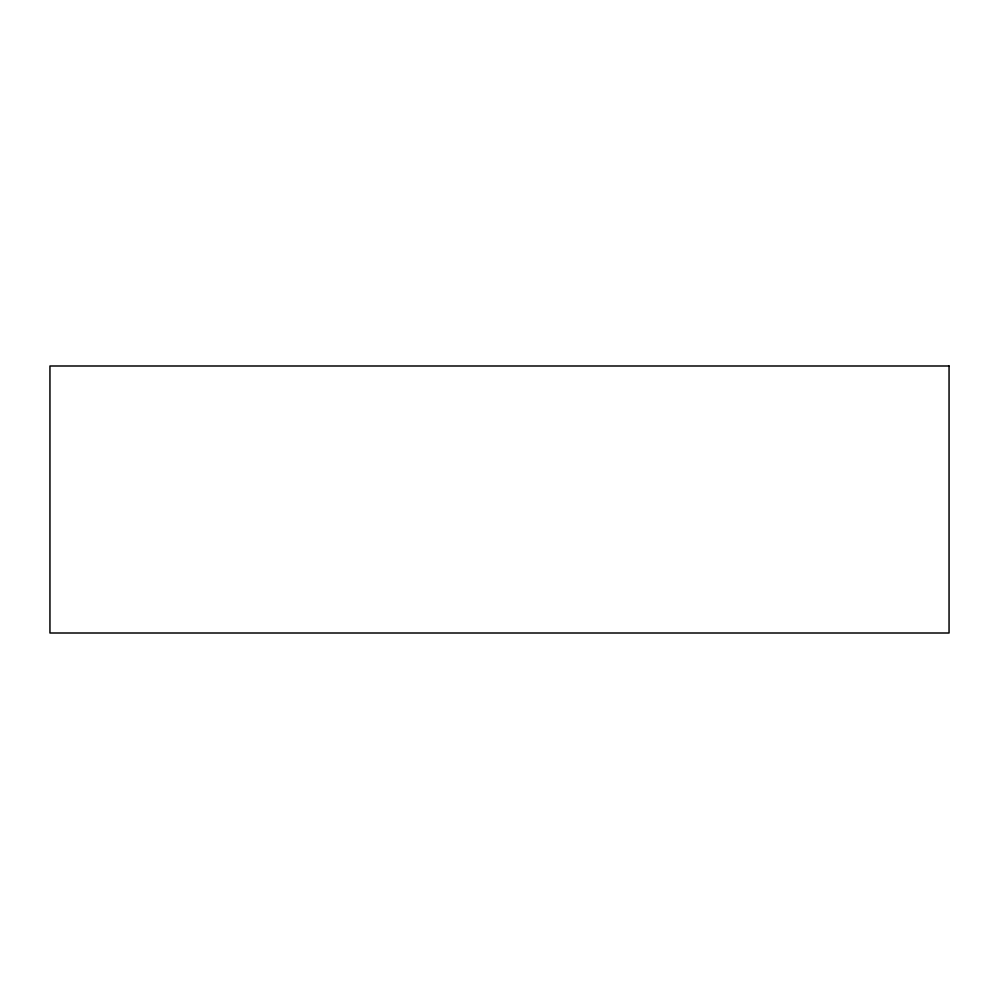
<?xml version="1.0" encoding="UTF-8"?>
<svg xmlns="http://www.w3.org/2000/svg" width="999" height="999" viewBox="0 0 999 999"><rect width="100%" height="100%" fill="white"/><g stroke="black" fill="none" stroke-linecap="round" stroke-linejoin="round"><path stroke-width="1.5" d="M949.05 365.996L49.95 365.996L49.95 633.004L949.05 633.004L949.05 365.996"/></g></svg>
